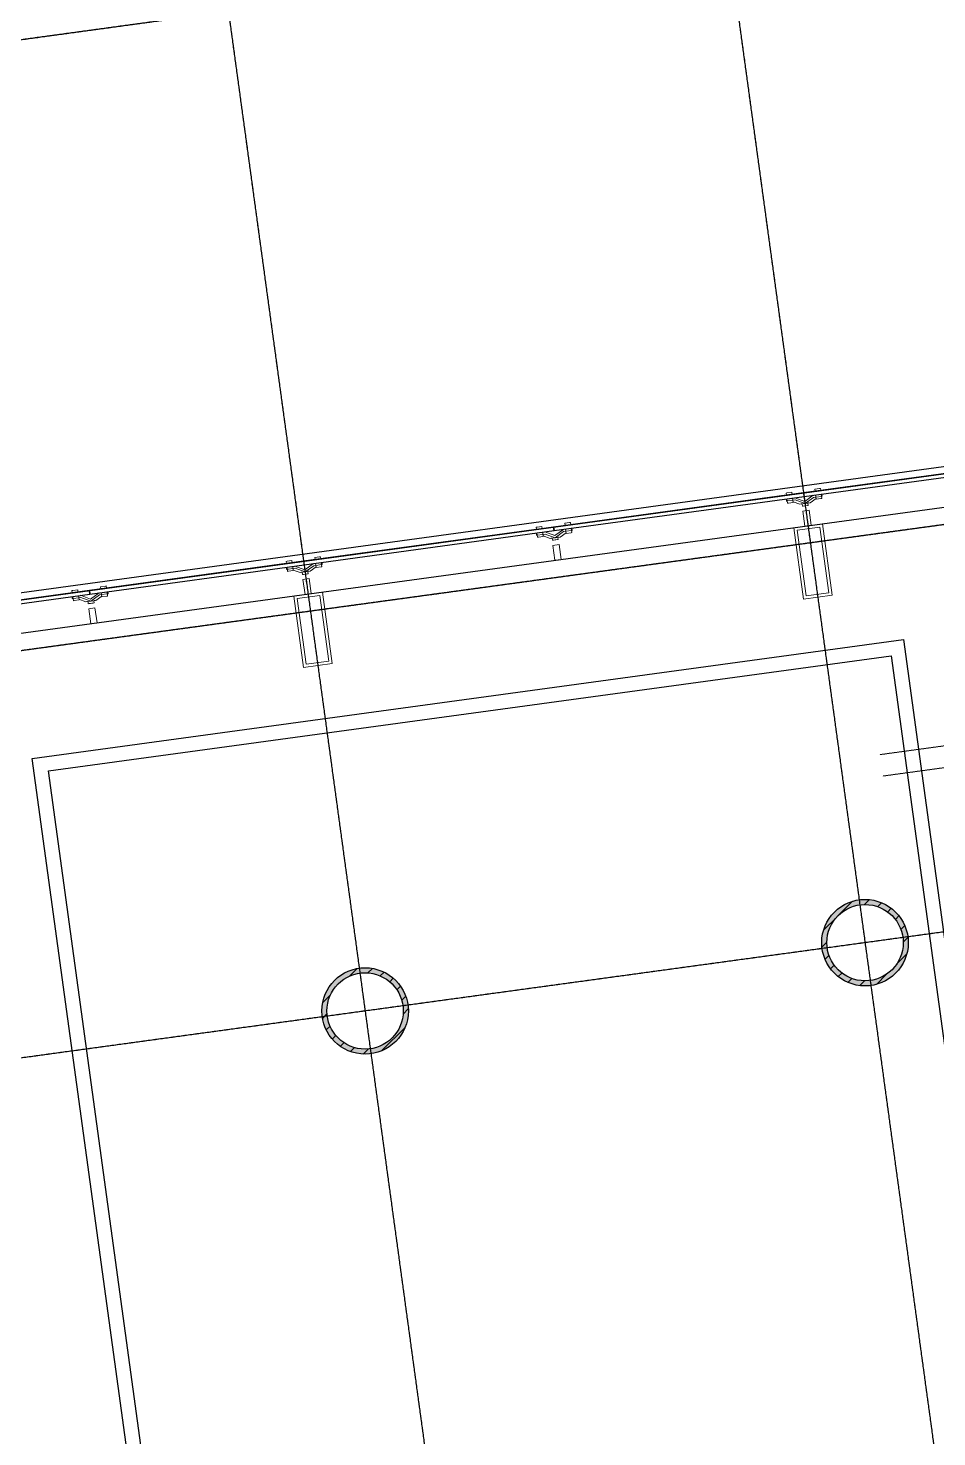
# Model space of a CAD drawing. Header units: millimetres. Extents: x -174040 to 151923, y -227569 to 142020.
# Drawn here: x -161679 to -155376, y 108776 to 118551 of the extents above; entities that cross this region are included whole.
import ezdxf

# ---------------------------------------------------------------- set-up
doc = ezdxf.new("R2010")
doc.units = ezdxf.units.MM
doc.header["$LTSCALE"] = 5
doc.linetypes.add('DASH', pattern=[0.35, 0.25, -0.1])
doc.linetypes.add('E-RG-1F$0$$0$DOTE', pattern=[2.42, 2, -0.2, 0.02, -0.2])
for name, color, linetype in [('0S-SLAB-HOLE', 210, 'Continuous'), ('A-HOLE', 2, 'Continuous'), ('A—轴线、尺寸', 1, 'Continuous'), ('A—门窗', 135, 'Continuous'), ('E-COLS-F3$0$0S-COLS-HATCH', 8, 'Continuous'), ('E-COLS-F3$0$0S-COLS-HATCH-I', 8, 'Continuous'), ('E-COLS-F3$0$0S-COLS-LINE', 4, 'Continuous'), ('轴线100', 1, 'Continuous')]:
    doc.layers.add(name, color=color, linetype=linetype)
doc.layers.add('A-GLAZ', color=140, linetype='Continuous', lineweight=5)
doc.layers.add('A-GLAZ-CWMG', color=3, linetype='Continuous', lineweight=5)
pattern_1 = [(45, (0, 0), (-53.0330086, 53.0330086), [])]

# ---------------------------------------------------------------- blocks, each defined once
blk = doc.blocks.new('Rectangular Mullion - Icon Glass Fins-10826584-E2 号楼三层平面图 3RD FLOOR PLAN')
at = {"layer": 'A-GLAZ', "color": 8}
for p, q in [((-22, 100), (-22, 204.6)), ((-22, 204.6), (22, 204.6)), ((22, 204.6), (22, 100)), ((22, 100), (-22, 100))]:
    blk.add_line(p, q, dxfattribs=at)
blk = doc.blocks.new('XRE3')
at = {"layer": 'E-COLS-F3$0$0S-COLS-HATCH'}
h = blk.add_hatch(color=18, dxfattribs=at)
edge = h.paths.add_edge_path(flags=17)
edge.add_arc((11687904.7, -6097013.9), 265, 0, 360)
edge = h.paths.add_edge_path()
edge.add_arc((11687904.7, -6097013.9), 300, 0, 360)
h = blk.add_hatch(color=18, dxfattribs=at)
edge = h.paths.add_edge_path(flags=17)
edge.add_arc((11684437, -6097487.9), 265, 0, 360)
edge = h.paths.add_edge_path()
edge.add_arc((11684437, -6097487.9), 300, 0, 360)
at = {"layer": 'E-COLS-F3$0$0S-COLS-HATCH-I'}
h = blk.add_hatch(dxfattribs=at)
h.set_pattern_fill('ANSI31', color=256, scale=600, style=0)
h.set_pattern_definition(pattern_1)
edge = h.paths.add_edge_path(flags=17)
edge.add_arc((11687904.7, -6097013.9), 265, 0, 360)
edge = h.paths.add_edge_path()
edge.add_arc((11687904.7, -6097013.9), 300, 0, 360)
h = blk.add_hatch(dxfattribs=at)
h.set_pattern_fill('ANSI31', color=256, scale=600, style=0)
h.set_pattern_definition(pattern_1)
edge = h.paths.add_edge_path(flags=17)
edge.add_arc((11684437, -6097487.9), 265, 0, 360)
edge = h.paths.add_edge_path()
edge.add_arc((11684437, -6097487.9), 300, 0, 360)
at = {"layer": 'E-COLS-F3$0$0S-COLS-LINE', "color": 255}
for centre, radius in [((11687904.7, -6097013.9), 300), ((11687904.7, -6097013.9), 265), ((11684437, -6097487.9), 300), ((11684437, -6097487.9), 265)]:
    blk.add_circle(centre, radius, dxfattribs=at)
blk = doc.blocks.new('200x500')
at = {"layer": 'A-GLAZ', "color": 8, "elevation": 0}
blk.add_lwpolyline([(11654894.9, -6112598.3), (11654827.2, -6112102.9), (11655025.4, -6112075.8), (11655093.1, -6112571.2), (11654894.9, -6112598.3)], dxfattribs=at)
blk.add_lwpolyline([(11654912, -6112575.8), (11654849.7, -6112120), (11655008.3, -6112098.3), (11655070.6, -6112554.1)], close=True, dxfattribs=at)
blk = doc.blocks.new('A$C1C9D1350')
at = {"layer": '轴线100', "linetype": 'E-RG-1F$0$$0$DOTE'}
for p, q in [((-187649.8, 131919.8), (-292566.8, 117579.1)), ((-278422.8, 127587.6), (-274494, 98844.1)), ((-281890.6, 127113.6), (-277961.7, 98370.1)), ((-252496.2, 118817.2), (-291998, 113417.8)), ((-259052.5, 115095), (-291618.9, 110643.6))]:
    blk.add_line(p, q, dxfattribs=at)

msp = doc.modelspace()

# ---------------------------------------------------------------- linework, layer by layer
at = {"layer": 'A-GLAZ', "color": 8}
for p, q in [((-156222.9, 115352), (-156189.1, 115356.6)), ((-156222.9, 115352), (-156189.1, 115356.6)), ((-156222.9, 115352), (-156220.9, 115337.1)), ((-156222.9, 115352), (-156220.9, 115337.1)), ((-156189.1, 115356.6), (-156183.3, 115357.4)), ((-156189.1, 115356.6), (-156183.3, 115357.4)), ((-156181.3, 115342.5), (-156183.3, 115357.4)), ((-156181.3, 115342.5), (-156183.3, 115357.4)), ((-156421.1, 115324.9), (-156415.3, 115325.7)), ((-156421.1, 115324.9), (-156415.3, 115325.7)), ((-156421.1, 115324.9), (-156419.1, 115310)), ((-156421.1, 115324.9), (-156419.1, 115310)), ((-156420.6, 115284.2), (-156418.5, 115269.2)), ((-156420.6, 115284.2), (-156418.5, 115269.2)), ((-156411.3, 115270.2), (-156418.5, 115269.2)), ((-156411.3, 115270.2), (-156418.5, 115269.2)), ((-156415.6, 115284.8), (-156411.6, 115255)), ((-156415.6, 115284.8), (-156411.6, 115255)), ((-156415.3, 115325.7), (-156381.5, 115330.3)), ((-156415.3, 115325.7), (-156381.5, 115330.3)), ((-156405.7, 115255.8), (-156411.6, 115255)), ((-156405.7, 115255.8), (-156411.6, 115255)), ((-156376.3, 115275), (-156411.3, 115270.2)), ((-156376.3, 115275), (-156411.3, 115270.2)), ((-156371.9, 115260.4), (-156405.7, 115255.8)), ((-156371.9, 115260.4), (-156405.7, 115255.8)), ((-156379.4, 115315.4), (-156381.5, 115330.3)), ((-156379.4, 115315.4), (-156381.5, 115330.3)), ((-156376.3, 115275), (-156358.7, 115277.4)), ((-156376.3, 115275), (-156358.7, 115277.4)), ((-156371.9, 115260.4), (-156376, 115290.3)), ((-156371.9, 115260.4), (-156376, 115290.3)), ((-156325, 115246.8), (-156372.5, 115264.6)), ((-156325, 115246.8), (-156372.5, 115264.6)), ((-156292, 115266.4), (-156360.8, 115292.3)), ((-156292, 115266.4), (-156360.8, 115292.3)), ((-156358.7, 115277.4), (-156290, 115251.6)), ((-156358.7, 115277.4), (-156290, 115251.6)), ((-156315.3, 115252.1), (-156314.7, 115248.2)), ((-156315.3, 115252.1), (-156314.7, 115248.2)), ((-156315.3, 115252.1), (-156314.7, 115248.2)), ((-156315.3, 115252.1), (-156314.7, 115248.2)), ((-156232.7, 115309.8), (-156292, 115266.4)), ((-156232.7, 115309.8), (-156292, 115266.4)), ((-156290, 115251.6), (-156230.6, 115294.9)), ((-156290, 115251.6), (-156230.6, 115294.9)), ((-156290, 115251.6), (-156254.9, 115256.3)), ((-156290, 115251.6), (-156254.9, 115256.3)), ((-156290, 115251.6), (-156272.4, 115253.9)), ((-156290, 115251.6), (-156272.4, 115253.9)), ((-156272.4, 115253.9), (-156254.9, 115256.3)), ((-156272.4, 115253.9), (-156254.9, 115256.3)), ((-156268.1, 115239.4), (-156270.1, 115254.3)), ((-156268.1, 115239.4), (-156270.1, 115254.3)), ((-156268.1, 115239.4), (-156270.1, 115254.3)), ((-156268.1, 115239.4), (-156270.1, 115254.3)), ((-156268.1, 115239.4), (-156270.1, 115254.3)), ((-156268.1, 115239.4), (-156270.1, 115254.3)), ((-156268.1, 115239.4), (-156270.1, 115254.3)), ((-156268.1, 115239.4), (-156270.1, 115254.3)), ((-156265.2, 115254.9), (-156265.7, 115258.9)), ((-156265.2, 115254.9), (-156265.7, 115258.9)), ((-156265.2, 115254.9), (-156265.7, 115258.9)), ((-156265.2, 115254.9), (-156265.7, 115258.9)), ((-156213.9, 115286.3), (-156254.9, 115256.3)), ((-156213.9, 115286.3), (-156254.9, 115256.3)), ((-156230.6, 115294.9), (-156213.1, 115297.3)), ((-156230.6, 115294.9), (-156213.1, 115297.3)), ((-156217.5, 115311.9), (-156213.4, 115282.1)), ((-156217.5, 115311.9), (-156213.4, 115282.1)), ((-156179.6, 115286.7), (-156213.4, 115282.1)), ((-156179.6, 115286.7), (-156213.4, 115282.1)), ((-156178.1, 115302.1), (-156213.1, 115297.3)), ((-156178.1, 115302.1), (-156213.1, 115297.3)), ((-156173.8, 115287.5), (-156179.6, 115286.7)), ((-156173.8, 115287.5), (-156179.6, 115286.7)), ((-156170.8, 115303.1), (-156178.1, 115302.1)), ((-156170.8, 115303.1), (-156178.1, 115302.1)), ((-156173.8, 115287.5), (-156177.8, 115317.3)), ((-156173.8, 115287.5), (-156177.8, 115317.3)), ((-156170.8, 115303.1), (-156172.9, 115318)), ((-156170.8, 115303.1), (-156172.9, 115318)), ((-156325, 115246.8), (-156290, 115251.6)), ((-156325, 115246.8), (-156290, 115251.6)), ((-156325, 115246.8), (-156307.5, 115249.2)), ((-156325, 115246.8), (-156307.5, 115249.2)), ((-156309.8, 115248.8), (-156307.7, 115234)), ((-156309.8, 115248.8), (-156307.7, 115234)), ((-156309.8, 115248.8), (-156307.7, 115234)), ((-156309.8, 115248.8), (-156307.7, 115234)), ((-156309.8, 115248.8), (-156307.7, 115234)), ((-156309.8, 115248.8), (-156307.7, 115234)), ((-156309.8, 115248.8), (-156307.7, 115234)), ((-156309.8, 115248.8), (-156307.7, 115234)), ((-156273.9, 115238.6), (-156307.7, 115234)), ((-156273.9, 115238.6), (-156307.7, 115234)), ((-156273.9, 115238.6), (-156307.7, 115234)), ((-156273.9, 115238.6), (-156307.7, 115234)), ((-156301.9, 115234.8), (-156307.7, 115234)), ((-156301.9, 115234.8), (-156307.7, 115234)), ((-156301.9, 115234.8), (-156307.7, 115234)), ((-156301.9, 115234.8), (-156307.7, 115234)), ((-156307.5, 115249.2), (-156290, 115251.6)), ((-156307.5, 115249.2), (-156290, 115251.6)), ((-156268.1, 115239.4), (-156301.9, 115234.8)), ((-156268.1, 115239.4), (-156301.9, 115234.8)), ((-156268.1, 115239.4), (-156301.9, 115234.8)), ((-156268.1, 115239.4), (-156301.9, 115234.8)), ((-156268.1, 115239.4), (-156273.9, 115238.6)), ((-156268.1, 115239.4), (-156273.9, 115238.6)), ((-156268.1, 115239.4), (-156273.9, 115238.6)), ((-156268.1, 115239.4), (-156273.9, 115238.6)), ((-158155, 115087.9), (-158149.2, 115088.7)), ((-158155, 115087.9), (-158149.2, 115088.7)), ((-158155, 115087.9), (-158152.9, 115073)), ((-158155, 115087.9), (-158152.9, 115073)), ((-158149.2, 115088.7), (-158115.3, 115093.3)), ((-158149.2, 115088.7), (-158115.3, 115093.3)), ((-158113.3, 115078.4), (-158115.3, 115093.3)), ((-158113.3, 115078.4), (-158115.3, 115093.3)), ((-157966.6, 115072.9), (-158025.9, 115029.4)), ((-157966.6, 115072.9), (-158025.9, 115029.4)), ((-158023.8, 115014.6), (-157964.5, 115057.9)), ((-158023.8, 115014.6), (-157964.5, 115057.9)), ((-157964.5, 115057.9), (-157947, 115060.3)), ((-157964.5, 115057.9), (-157947, 115060.3)), ((-157956.8, 115115), (-157923, 115119.6)), ((-157956.8, 115115), (-157923, 115119.6)), ((-157956.8, 115115), (-157954.8, 115100.1)), ((-157956.8, 115115), (-157954.8, 115100.1)), ((-157951.4, 115074.9), (-157947.3, 115045.1)), ((-157951.4, 115074.9), (-157947.3, 115045.1)), ((-157912, 115065.1), (-157947, 115060.3)), ((-157912, 115065.1), (-157947, 115060.3)), ((-157923, 115119.6), (-157917.2, 115120.4)), ((-157923, 115119.6), (-157917.2, 115120.4)), ((-157915.2, 115105.5), (-157917.2, 115120.4)), ((-157915.2, 115105.5), (-157917.2, 115120.4)), ((-157904.7, 115066.1), (-157912, 115065.1)), ((-157904.7, 115066.1), (-157912, 115065.1)), ((-157907.6, 115050.5), (-157911.7, 115080.3)), ((-157907.6, 115050.5), (-157911.7, 115080.3)), ((-157904.7, 115066.1), (-157906.8, 115081)), ((-157904.7, 115066.1), (-157906.8, 115081)), ((-158154.5, 115047.2), (-158152.4, 115032.2)), ((-158154.5, 115047.2), (-158152.4, 115032.2)), ((-158145.2, 115033.2), (-158152.4, 115032.2)), ((-158145.2, 115033.2), (-158152.4, 115032.2)), ((-158149.5, 115047.8), (-158145.4, 115018)), ((-158149.5, 115047.8), (-158145.4, 115018)), ((-158139.6, 115018.8), (-158145.4, 115018)), ((-158139.6, 115018.8), (-158145.4, 115018)), ((-158110.1, 115038), (-158145.2, 115033.2)), ((-158110.1, 115038), (-158145.2, 115033.2)), ((-158105.8, 115023.4), (-158139.6, 115018.8)), ((-158105.8, 115023.4), (-158139.6, 115018.8)), ((-158110.1, 115038), (-158092.6, 115040.4)), ((-158110.1, 115038), (-158092.6, 115040.4)), ((-158105.8, 115023.4), (-158109.9, 115053.3)), ((-158105.8, 115023.4), (-158109.9, 115053.3)), ((-158058.9, 115009.8), (-158106.4, 115027.6)), ((-158058.9, 115009.8), (-158106.4, 115027.6)), ((-158025.9, 115029.4), (-158094.7, 115055.3)), ((-158025.9, 115029.4), (-158094.7, 115055.3)), ((-158092.6, 115040.4), (-158023.8, 115014.6)), ((-158092.6, 115040.4), (-158023.8, 115014.6)), ((-158058.9, 115009.8), (-158023.8, 115014.6)), ((-158058.9, 115009.8), (-158023.8, 115014.6)), ((-158058.9, 115009.8), (-158041.4, 115012.2)), ((-158058.9, 115009.8), (-158041.4, 115012.2)), ((-158049.2, 115015.1), (-158048.6, 115011.2)), ((-158049.2, 115015.1), (-158048.6, 115011.2)), ((-158049.2, 115015.1), (-158048.6, 115011.2)), ((-158049.2, 115015.1), (-158048.6, 115011.2)), ((-158043.7, 115011.8), (-158041.6, 114997)), ((-158043.7, 115011.8), (-158041.6, 114997)), ((-158043.7, 115011.8), (-158041.6, 114997)), ((-158043.7, 115011.8), (-158041.6, 114997)), ((-158043.7, 115011.8), (-158041.6, 114997)), ((-158043.7, 115011.8), (-158041.6, 114997)), ((-158043.7, 115011.8), (-158041.6, 114997)), ((-158043.7, 115011.8), (-158041.6, 114997)), ((-158007.8, 115001.6), (-158041.6, 114997)), ((-158007.8, 115001.6), (-158041.6, 114997)), ((-158007.8, 115001.6), (-158041.6, 114997)), ((-158007.8, 115001.6), (-158041.6, 114997)), ((-158035.8, 114997.8), (-158041.6, 114997)), ((-158035.8, 114997.8), (-158041.6, 114997)), ((-158035.8, 114997.8), (-158041.6, 114997)), ((-158035.8, 114997.8), (-158041.6, 114997)), ((-158041.4, 115012.2), (-158023.8, 115014.6)), ((-158041.4, 115012.2), (-158023.8, 115014.6)), ((-158002, 115002.4), (-158035.8, 114997.8)), ((-158002, 115002.4), (-158035.8, 114997.8)), ((-158002, 115002.4), (-158035.8, 114997.8)), ((-158002, 115002.4), (-158035.8, 114997.8)), ((-158023.8, 115014.6), (-157988.8, 115019.3)), ((-158023.8, 115014.6), (-157988.8, 115019.3)), ((-158023.8, 115014.6), (-158006.3, 115017)), ((-158023.8, 115014.6), (-158006.3, 115017)), ((-158002, 115002.4), (-158007.8, 115001.6)), ((-158002, 115002.4), (-158007.8, 115001.6)), ((-158002, 115002.4), (-158007.8, 115001.6)), ((-158002, 115002.4), (-158007.8, 115001.6)), ((-158006.3, 115017), (-157988.8, 115019.3)), ((-158006.3, 115017), (-157988.8, 115019.3)), ((-158002, 115002.4), (-158004, 115017.3)), ((-158002, 115002.4), (-158004, 115017.3)), ((-158002, 115002.4), (-158004, 115017.3)), ((-158002, 115002.4), (-158004, 115017.3)), ((-158002, 115002.4), (-158004, 115017.3)), ((-158002, 115002.4), (-158004, 115017.3)), ((-158002, 115002.4), (-158004, 115017.3)), ((-158002, 115002.4), (-158004, 115017.3)), ((-157999.1, 115017.9), (-157999.6, 115021.9)), ((-157999.1, 115017.9), (-157999.6, 115021.9)), ((-157999.1, 115017.9), (-157999.6, 115021.9)), ((-157999.1, 115017.9), (-157999.6, 115021.9)), ((-157947.8, 115049.3), (-157988.8, 115019.3)), ((-157947.8, 115049.3), (-157988.8, 115019.3)), ((-157913.4, 115049.7), (-157947.3, 115045.1)), ((-157913.4, 115049.7), (-157947.3, 115045.1)), ((-157907.6, 115050.5), (-157913.4, 115049.7)), ((-157907.6, 115050.5), (-157913.4, 115049.7)), ((-159690.7, 114878), (-159656.9, 114882.6)), ((-159690.7, 114878), (-159656.9, 114882.6)), ((-159690.7, 114878), (-159688.7, 114863.1)), ((-159690.7, 114878), (-159688.7, 114863.1)), ((-159656.9, 114882.6), (-159651.1, 114883.4)), ((-159656.9, 114882.6), (-159651.1, 114883.4)), ((-159649, 114868.5), (-159651.1, 114883.4)), ((-159649, 114868.5), (-159651.1, 114883.4)), ((-159888.9, 114850.9), (-159883.1, 114851.7)), ((-159888.9, 114850.9), (-159883.1, 114851.7)), ((-159888.9, 114850.9), (-159886.8, 114836)), ((-159888.9, 114850.9), (-159886.8, 114836)), ((-159888.3, 114810.2), (-159886.3, 114795.2)), ((-159888.3, 114810.2), (-159886.3, 114795.2)), ((-159879, 114796.2), (-159886.3, 114795.2)), ((-159879, 114796.2), (-159886.3, 114795.2)), ((-159883.4, 114810.8), (-159879.3, 114781)), ((-159883.4, 114810.8), (-159879.3, 114781)), ((-159883.1, 114851.7), (-159849.2, 114856.3)), ((-159883.1, 114851.7), (-159849.2, 114856.3)), ((-159873.5, 114781.8), (-159879.3, 114781)), ((-159873.5, 114781.8), (-159879.3, 114781)), ((-159873.9, 114796.9), (-159879, 114796.2)), ((-159873.9, 114796.9), (-159879, 114796.2)), ((-159844, 114801), (-159873.9, 114796.9)), ((-159844, 114801), (-159873.9, 114796.9)), ((-159839.7, 114786.4), (-159873.5, 114781.8)), ((-159839.7, 114786.4), (-159873.5, 114781.8)), ((-159847.2, 114841.4), (-159849.2, 114856.3)), ((-159847.2, 114841.4), (-159849.2, 114856.3)), ((-159844, 114801), (-159826.5, 114803.4)), ((-159844, 114801), (-159826.5, 114803.4)), ((-159839.7, 114786.4), (-159843.8, 114816.3)), ((-159839.7, 114786.4), (-159843.8, 114816.3)), ((-159792.7, 114772.8), (-159840.3, 114790.6)), ((-159792.7, 114772.8), (-159840.3, 114790.6)), ((-159759.8, 114792.4), (-159828.5, 114818.3)), ((-159759.8, 114792.4), (-159828.5, 114818.3)), ((-159826.5, 114803.4), (-159757.7, 114777.6)), ((-159826.5, 114803.4), (-159757.7, 114777.6)), ((-159792.7, 114772.8), (-159757.7, 114777.6)), ((-159792.7, 114772.8), (-159757.7, 114777.6)), ((-159792.7, 114772.8), (-159775.2, 114775.2)), ((-159792.7, 114772.8), (-159775.2, 114775.2)), ((-159783, 114778.1), (-159782.5, 114774.2)), ((-159783, 114778.1), (-159782.5, 114774.2)), ((-159783, 114778.1), (-159782.5, 114774.2)), ((-159783, 114778.1), (-159782.5, 114774.2)), ((-159777.5, 114774.9), (-159775.5, 114760)), ((-159777.5, 114774.9), (-159775.5, 114760)), ((-159777.5, 114774.9), (-159775.5, 114760)), ((-159777.5, 114774.9), (-159775.5, 114760)), ((-159777.5, 114774.9), (-159775.5, 114760)), ((-159777.5, 114774.9), (-159775.5, 114760)), ((-159777.5, 114774.9), (-159775.5, 114760)), ((-159777.5, 114774.9), (-159775.5, 114760)), ((-159741.7, 114764.6), (-159775.5, 114760)), ((-159741.7, 114764.6), (-159775.5, 114760)), ((-159741.7, 114764.6), (-159775.5, 114760)), ((-159741.7, 114764.6), (-159775.5, 114760)), ((-159775.2, 114775.2), (-159757.7, 114777.6)), ((-159775.2, 114775.2), (-159757.7, 114777.6)), ((-159735.9, 114765.4), (-159769.7, 114760.8)), ((-159735.9, 114765.4), (-159769.7, 114760.8)), ((-159735.9, 114765.4), (-159769.7, 114760.8)), ((-159735.9, 114765.4), (-159769.7, 114760.8)), ((-159700.4, 114835.9), (-159759.8, 114792.4)), ((-159700.4, 114835.9), (-159759.8, 114792.4)), ((-159757.7, 114777.6), (-159698.4, 114820.9)), ((-159757.7, 114777.6), (-159698.4, 114820.9)), ((-159757.7, 114777.6), (-159722.7, 114782.3)), ((-159757.7, 114777.6), (-159722.7, 114782.3)), ((-159757.7, 114777.6), (-159740.2, 114780)), ((-159757.7, 114777.6), (-159740.2, 114780)), ((-159735.9, 114765.4), (-159741.7, 114764.6)), ((-159735.9, 114765.4), (-159741.7, 114764.6)), ((-159735.9, 114765.4), (-159741.7, 114764.6)), ((-159735.9, 114765.4), (-159741.7, 114764.6)), ((-159740.2, 114780), (-159722.7, 114782.3)), ((-159740.2, 114780), (-159722.7, 114782.3)), ((-159735.9, 114765.4), (-159737.9, 114780.3)), ((-159735.9, 114765.4), (-159737.9, 114780.3)), ((-159735.9, 114765.4), (-159737.9, 114780.3)), ((-159735.9, 114765.4), (-159737.9, 114780.3)), ((-159735.9, 114765.4), (-159737.9, 114780.3)), ((-159735.9, 114765.4), (-159737.9, 114780.3)), ((-159735.9, 114765.4), (-159737.9, 114780.3)), ((-159735.9, 114765.4), (-159737.9, 114780.3)), ((-159733, 114780.9), (-159733.5, 114784.9)), ((-159733, 114780.9), (-159733.5, 114784.9)), ((-159733, 114780.9), (-159733.5, 114784.9)), ((-159733, 114780.9), (-159733.5, 114784.9)), ((-159681.7, 114812.3), (-159722.7, 114782.3)), ((-159681.7, 114812.3), (-159722.7, 114782.3)), ((-159698.4, 114820.9), (-159680.9, 114823.3)), ((-159698.4, 114820.9), (-159680.9, 114823.3)), ((-159685.2, 114837.9), (-159681.2, 114808.1)), ((-159685.2, 114837.9), (-159681.2, 114808.1)), ((-159647.3, 114812.7), (-159681.2, 114808.1)), ((-159647.3, 114812.7), (-159681.2, 114808.1)), ((-159645.9, 114828.1), (-159680.9, 114823.3)), ((-159645.9, 114828.1), (-159680.9, 114823.3)), ((-159641.5, 114813.5), (-159647.3, 114812.7)), ((-159641.5, 114813.5), (-159647.3, 114812.7)), ((-159638.6, 114829.1), (-159645.9, 114828.1)), ((-159638.6, 114829.1), (-159645.9, 114828.1)), ((-159641.5, 114813.5), (-159645.6, 114843.4)), ((-159641.5, 114813.5), (-159645.6, 114843.4)), ((-159638.6, 114829.1), (-159640.6, 114844)), ((-159638.6, 114829.1), (-159640.6, 114844)), ((-161176.9, 114674.8), (-161143.1, 114679.4)), ((-161176.9, 114674.8), (-161143.1, 114679.4)), ((-161176.9, 114674.8), (-161174.8, 114660)), ((-161176.9, 114674.8), (-161174.8, 114660)), ((-161143.1, 114679.4), (-161137.2, 114680.2)), ((-161143.1, 114679.4), (-161137.2, 114680.2)), ((-161135.2, 114665.4), (-161137.2, 114680.2)), ((-161135.2, 114665.4), (-161137.2, 114680.2)), ((-159769.7, 114760.8), (-159775.5, 114760)), ((-159769.7, 114760.8), (-159775.5, 114760)), ((-159769.7, 114760.8), (-159775.5, 114760)), ((-159769.7, 114760.8), (-159775.5, 114760)), ((-161375, 114647.7), (-161369.2, 114648.5)), ((-161375, 114647.7), (-161369.2, 114648.5)), ((-161375, 114647.7), (-161373, 114632.9)), ((-161375, 114647.7), (-161373, 114632.9)), ((-161374.5, 114607), (-161372.5, 114592.1)), ((-161374.5, 114607), (-161372.5, 114592.1)), ((-161365.2, 114593.1), (-161372.5, 114592.1)), ((-161365.2, 114593.1), (-161372.5, 114592.1)), ((-161369.6, 114607.7), (-161365.5, 114577.9)), ((-161369.6, 114607.7), (-161365.5, 114577.9)), ((-161369.2, 114648.5), (-161335.4, 114653.2)), ((-161369.2, 114648.5), (-161335.4, 114653.2)), ((-161359.7, 114578.7), (-161365.5, 114577.9)), ((-161359.7, 114578.7), (-161365.5, 114577.9)), ((-161330.2, 114597.8), (-161365.2, 114593.1)), ((-161330.2, 114597.8), (-161365.2, 114593.1)), ((-161325.9, 114583.3), (-161359.7, 114578.7)), ((-161325.9, 114583.3), (-161359.7, 114578.7)), ((-161333.4, 114638.3), (-161335.4, 114653.2)), ((-161333.4, 114638.3), (-161335.4, 114653.2)), ((-161330.2, 114597.8), (-161312.7, 114600.2)), ((-161330.2, 114597.8), (-161312.7, 114600.2)), ((-161325.9, 114583.3), (-161329.9, 114613.1)), ((-161325.9, 114583.3), (-161329.9, 114613.1)), ((-161278.9, 114569.6), (-161326.5, 114587.5)), ((-161278.9, 114569.6), (-161326.5, 114587.5)), ((-161245.9, 114589.3), (-161314.7, 114615.2)), ((-161245.9, 114589.3), (-161314.7, 114615.2)), ((-161312.7, 114600.2), (-161243.9, 114574.4)), ((-161312.7, 114600.2), (-161243.9, 114574.4)), ((-161278.9, 114569.6), (-161243.9, 114574.4)), ((-161278.9, 114569.6), (-161243.9, 114574.4)), ((-161278.9, 114569.6), (-161261.4, 114572)), ((-161278.9, 114569.6), (-161261.4, 114572)), ((-161269.2, 114575), (-161268.7, 114571)), ((-161269.2, 114575), (-161268.7, 114571)), ((-161269.2, 114575), (-161268.7, 114571)), ((-161269.2, 114575), (-161268.7, 114571)), ((-161263.7, 114571.7), (-161261.7, 114556.8)), ((-161263.7, 114571.7), (-161261.7, 114556.8)), ((-161263.7, 114571.7), (-161261.7, 114556.8)), ((-161263.7, 114571.7), (-161261.7, 114556.8)), ((-161263.7, 114571.7), (-161261.7, 114556.8)), ((-161263.7, 114571.7), (-161261.7, 114556.8)), ((-161263.7, 114571.7), (-161261.7, 114556.8)), ((-161263.7, 114571.7), (-161261.7, 114556.8)), ((-161261.4, 114572), (-161243.9, 114574.4)), ((-161261.4, 114572), (-161243.9, 114574.4)), ((-161186.6, 114632.7), (-161245.9, 114589.3)), ((-161186.6, 114632.7), (-161245.9, 114589.3)), ((-161243.9, 114574.4), (-161184.6, 114617.7)), ((-161243.9, 114574.4), (-161184.6, 114617.7)), ((-161243.9, 114574.4), (-161208.9, 114579.2)), ((-161243.9, 114574.4), (-161208.9, 114579.2)), ((-161243.9, 114574.4), (-161226.4, 114576.8)), ((-161243.9, 114574.4), (-161226.4, 114576.8)), ((-161226.4, 114576.8), (-161208.9, 114579.2)), ((-161226.4, 114576.8), (-161208.9, 114579.2)), ((-161222.1, 114562.3), (-161224.1, 114577.1)), ((-161222.1, 114562.3), (-161224.1, 114577.1)), ((-161222.1, 114562.3), (-161224.1, 114577.1)), ((-161222.1, 114562.3), (-161224.1, 114577.1)), ((-161222.1, 114562.3), (-161224.1, 114577.1)), ((-161222.1, 114562.3), (-161224.1, 114577.1)), ((-161222.1, 114562.3), (-161224.1, 114577.1)), ((-161222.1, 114562.3), (-161224.1, 114577.1)), ((-161219.1, 114577.8), (-161219.7, 114581.8)), ((-161219.1, 114577.8), (-161219.7, 114581.8)), ((-161219.1, 114577.8), (-161219.7, 114581.8)), ((-161219.1, 114577.8), (-161219.7, 114581.8)), ((-161167.9, 114609.2), (-161208.9, 114579.2)), ((-161167.9, 114609.2), (-161208.9, 114579.2)), ((-161184.6, 114617.7), (-161167.1, 114620.1)), ((-161184.6, 114617.7), (-161167.1, 114620.1)), ((-161171.4, 114634.8), (-161167.3, 114605)), ((-161171.4, 114634.8), (-161167.3, 114605)), ((-161133.5, 114609.6), (-161167.3, 114605)), ((-161133.5, 114609.6), (-161167.3, 114605)), ((-161132, 114624.9), (-161167.1, 114620.1)), ((-161132, 114624.9), (-161167.1, 114620.1)), ((-161127.7, 114610.4), (-161133.5, 114609.6)), ((-161127.7, 114610.4), (-161133.5, 114609.6)), ((-161124.8, 114625.9), (-161132, 114624.9)), ((-161124.8, 114625.9), (-161132, 114624.9)), ((-161127.7, 114610.4), (-161131.8, 114640.2)), ((-161127.7, 114610.4), (-161131.8, 114640.2)), ((-161124.8, 114625.9), (-161126.8, 114640.9)), ((-161124.8, 114625.9), (-161126.8, 114640.9)), ((-161227.9, 114561.5), (-161261.7, 114556.8)), ((-161227.9, 114561.5), (-161261.7, 114556.8)), ((-161227.9, 114561.5), (-161261.7, 114556.8)), ((-161227.9, 114561.5), (-161261.7, 114556.8)), ((-161255.9, 114557.6), (-161261.7, 114556.8)), ((-161255.9, 114557.6), (-161261.7, 114556.8)), ((-161255.9, 114557.6), (-161261.7, 114556.8)), ((-161255.9, 114557.6), (-161261.7, 114556.8)), ((-161222.1, 114562.3), (-161255.9, 114557.6)), ((-161222.1, 114562.3), (-161255.9, 114557.6)), ((-161222.1, 114562.3), (-161255.9, 114557.6)), ((-161222.1, 114562.3), (-161255.9, 114557.6)), ((-161222.1, 114562.3), (-161227.9, 114561.5)), ((-161222.1, 114562.3), (-161227.9, 114561.5)), ((-161222.1, 114562.3), (-161227.9, 114561.5)), ((-161222.1, 114562.3), (-161227.9, 114561.5))]:
    msp.add_line(p, q, dxfattribs=at)
at = {"layer": 'A-GLAZ', "lineweight": 13}
for p, q in [((-156296.7, 115301.1), (-156300.2, 115326.3)), ((-159764.5, 114827.1), (-159767.9, 114852.3))]:
    msp.add_line(p, q, dxfattribs=at)
at = {"layer": 'A-GLAZ-CWMG', "color": 8, "linetype": 'DASH'}
for p, q in [((-155771.5, 113509.5), (-155192.6, 113588.7)), ((-155172.3, 113440), (-155751.2, 113360.9))]:
    msp.add_line(p, q, dxfattribs=at)
at = {"layer": 'A-GLAZ-CWMG', "color": 8}
for points in [[(-156290.8, 115095), (-156247.2, 115101), (-156261.4, 115205), (-156305, 115199)], [(-159758.5, 114621), (-159715, 114627), (-159729.2, 114731), (-159772.8, 114725)]]:
    msp.add_lwpolyline(points, close=True, dxfattribs=at)
at = {"layer": 'A-HOLE'}
for points in [[(-158615.4, 104940.5), (-158997.9, 107738.6), (-160830.8, 107489.1), (-161650.1, 113483.4), (-155606.3, 114308.5), (-153961.1, 102271.9)], [(-158526, 105024.9), (-158912.3, 107851.2), (-160745.3, 107601.7), (-161537.5, 113397.8), (-155691.9, 114195.9), (-154046.6, 102159.3), (-144485.5, 103466.1), (-144593.9, 104259.3)]]:
    msp.add_lwpolyline(points, dxfattribs=at)
at = {"layer": 'A—轴线、尺寸', "linetype": 'E-RG-1F$0$$0$DOTE'}
for p, q in [((-157905.5, 127067.4), (-156253.2, 114979)), ((-161373.3, 126593.4), (-159720.9, 114505)), ((-123782.3, 123656.5), (-172049.7, 117058.9)), ((-128511.1, 118771), (-171480.7, 112897.6))]:
    msp.add_line(p, q, dxfattribs=at)
at = {"layer": 'A—门窗'}
for p, q in [((-162944.7, 114468.5), (-153260.4, 115792.2)), ((-162908.2, 114423), (-153253.7, 115742.7)), ((-154566.3, 115563.3), (-156300.2, 115326.3)), ((-156296.7, 115301.1), (-154562.9, 115538.1)), ((-156300.2, 115326.3), (-158034.1, 115089.3)), ((-158030.6, 115064.1), (-156296.7, 115301.1)), ((-156300.2, 115326.3), (-156296.7, 115301.1)), ((-158034.1, 115089.3), (-159767.9, 114852.3)), ((-159764.5, 114827.1), (-158030.6, 115064.1)), ((-158034.1, 115089.3), (-158030.6, 115064.1)), ((-158030.6, 115064.1), (-158034.1, 115089.3)), ((-159767.9, 114852.3), (-161254.1, 114649.1)), ((-161250.7, 114624), (-159764.5, 114827.1)), ((-159767.9, 114852.3), (-159764.5, 114827.1)), ((-161254.1, 114649.1), (-162740.3, 114446)), ((-162736.9, 114420.8), (-161250.7, 114624)), ((-161250.7, 114624), (-161254.1, 114649.1)), ((-161254.1, 114649.1), (-161250.7, 114624))]:
    msp.add_line(p, q, dxfattribs=at)
msp.add_lwpolyline([(-160385.3, 97810.9), (-162629.4, 114229), (-153222.5, 115514.8)], dxfattribs=at)

# ---------------------------------------------------------------- block references
at = {"layer": '0S-SLAB-HOLE'}
for p in [(-11811195.3, 6227187.3, 0), (-11814663, 6226713.3, 0)]:
    msp.add_blockref('200x500', p, dxfattribs=at)
at = {"layer": 'A-GLAZ-CWMG', "color": 8, "extrusion": (0, 0, -1), "rotation": 172.2166604316104}
for p in [(158030.6, 115064.1), (161250.7, 114624)]:
    msp.add_blockref('Rectangular Mullion - Icon Glass Fins-10826584-E2 号楼三层平面图 3RD FLOOR PLAN', p, dxfattribs=at)
at = {"layer": 'A—门窗'}
msp.add_blockref('XRE3', (-11843778.7, 6209218.7), dxfattribs=at)
at = {"layer": '轴线100'}
msp.add_blockref('A$C1C9D1350', (120517.4, -520.6), dxfattribs=at)

doc.saveas('drawing.dxf')
